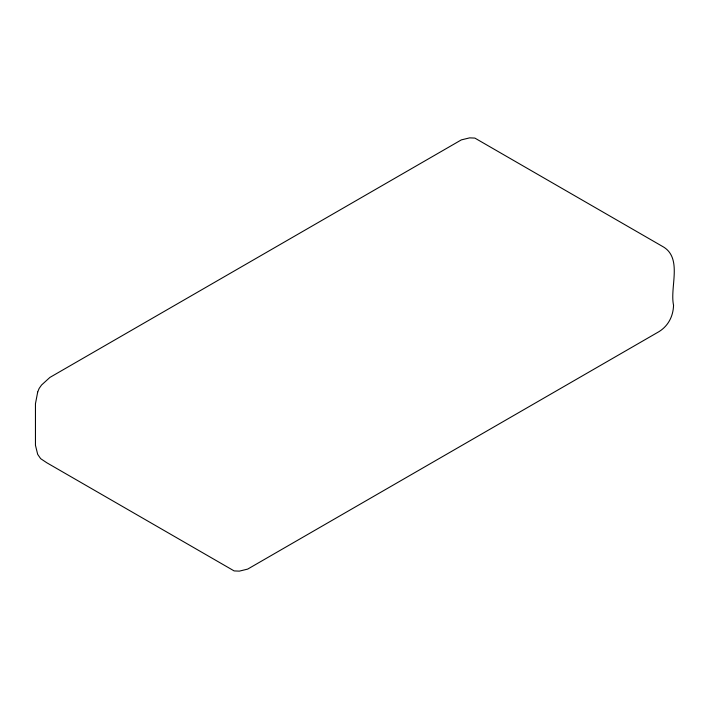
<?xml version="1.0" encoding="UTF-8"?>
<svg xmlns="http://www.w3.org/2000/svg" width="709" height="709" viewBox="0 0 709 709"><rect width="100%" height="100%" fill="white"/><g stroke="black" fill="none" stroke-linecap="round" stroke-linejoin="round"><path stroke-width="1.06" d="M37.683 392.077L35.45 403.749L35.45 445.27L37.683 454.363L40.652 458.661L46.759 462.738L234.138 570.913L239.341 571.135L247.68 569.105L659.104 331.573C668.392 325.75 673.24 316.072 673.55 305.251C669.588 287.048 683.13 257.42 662.241 246.262L474.862 138.087L469.659 137.865L461.32 139.895L49.896 377.427L41.556 385.022L39.137 388.452L37.683 392.077"/></g></svg>
